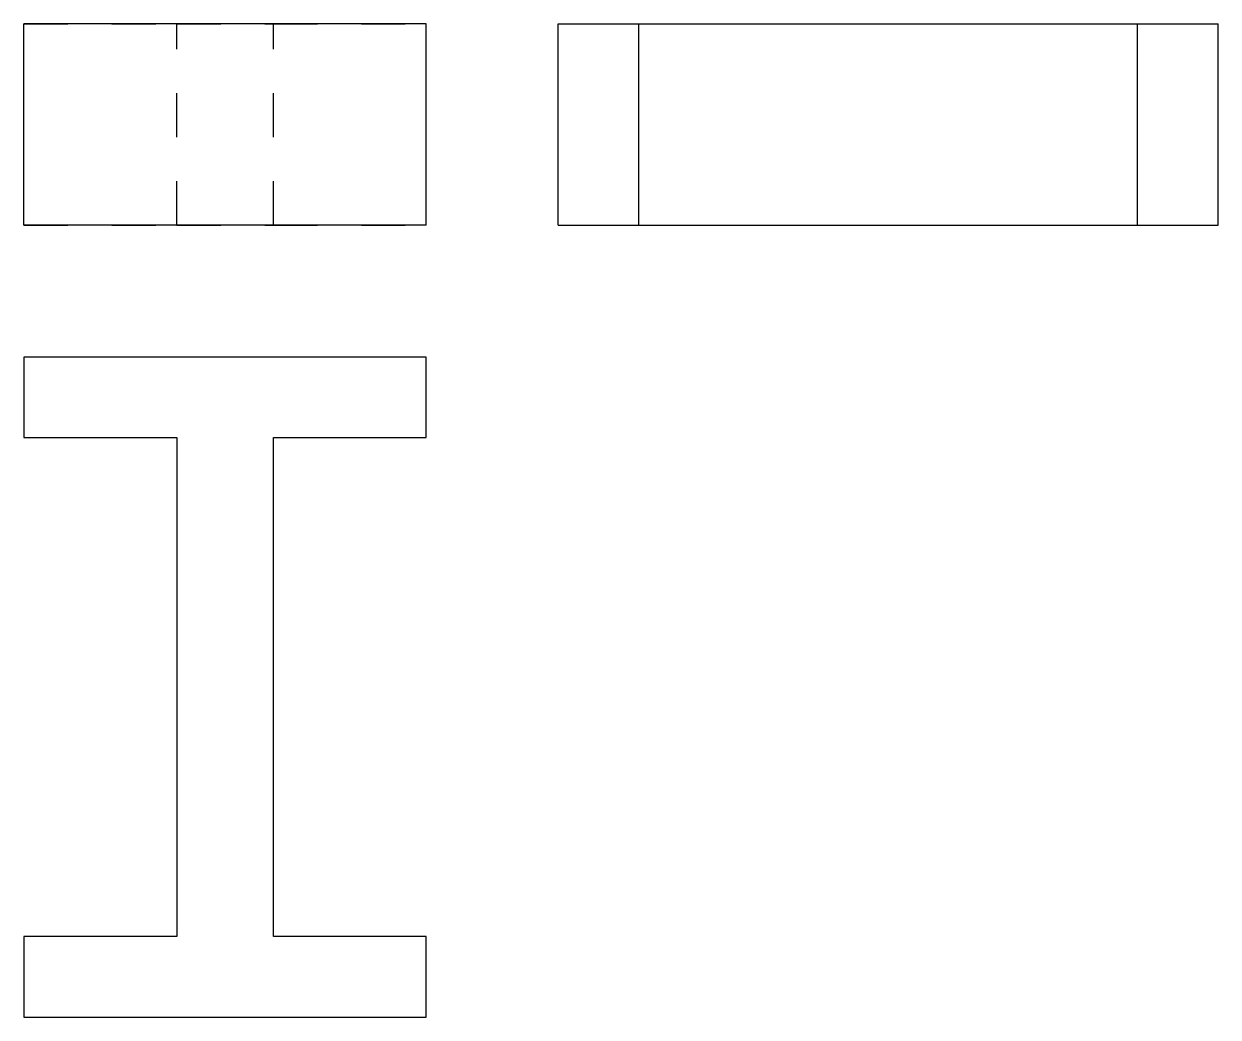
# Model space of a CAD drawing. Extents: x 0 to 2.71, y 0 to 2.26.
import ezdxf

# ---------------------------------------------------------------- set-up
doc = ezdxf.new("R2010")
doc.units = 0
doc.linetypes.add('HIDDEN', pattern=[0.075, 0.050025, -0.024975])
for name, color, linetype in [('FRONT', 7, 'CONTINUOUS'), ('FRONT_HID', 7, 'HIDDEN'), ('LEFT', 7, 'CONTINUOUS'), ('TOP', 7, 'CONTINUOUS')]:
    doc.layers.add(name, color=color, linetype=linetype)

msp = doc.modelspace()

# ---------------------------------------------------------------- linework, layer by layer
at = {"layer": 'FRONT'}
for p, q in [((0.914634, 2.257317), (0, 2.257317)), ((0, 1.8), (0, 2.257317)), ((0.914634, 1.8), (0.914634, 2.257317)), ((0.914634, 1.8), (0, 1.8))]:
    msp.add_line(p, q, dxfattribs=at)
at = {"layer": 'FRONT_HID', "linetype": 'HIDDEN'}
for p, q in [((0.347561, 2.257317), (0, 2.257317)), ((0, 2.257317), (0.347561, 2.257317)), ((0.567073, 2.257317), (0.347561, 2.257317)), ((0.347561, 2.257317), (0.567073, 2.257317)), ((0.347561, 1.8), (0.347561, 2.257317)), ((0.347561, 1.8), (0.347561, 2.257317)), ((0.567073, 1.8), (0.567073, 2.257317)), ((0.567073, 1.8), (0.567073, 2.257317)), ((0.914634, 2.257317), (0.567073, 2.257317)), ((0.567073, 2.257317), (0.914634, 2.257317)), ((0.347561, 1.8), (0, 1.8)), ((0, 1.8), (0.347561, 1.8)), ((0.567073, 1.8), (0.347561, 1.8)), ((0.347561, 1.8), (0.567073, 1.8)), ((0.914634, 1.8), (0.567073, 1.8)), ((0.567073, 1.8), (0.914634, 1.8))]:
    msp.add_line(p, q, dxfattribs=at)
at = {"layer": 'LEFT'}
for p, q in [((1.214634, 2.257317), (1.397561, 2.257317)), ((1.214634, 1.8), (1.214634, 2.257317)), ((1.397561, 2.257317), (2.531707, 2.257317)), ((1.397561, 1.8), (1.397561, 2.257317)), ((2.531707, 2.257317), (2.714634, 2.257317)), ((2.531707, 1.8), (2.531707, 2.257317)), ((2.714634, 1.8), (2.714634, 2.257317)), ((1.214634, 1.8), (1.397561, 1.8)), ((1.397561, 1.8), (2.531707, 1.8)), ((2.531707, 1.8), (2.714634, 1.8))]:
    msp.add_line(p, q, dxfattribs=at)
at = {"layer": 'TOP'}
for p, q in [((0.914634, 1.5), (0, 1.5)), ((0, 1.5), (0, 1.317073)), ((0.914634, 1.317073), (0.914634, 1.5)), ((0, 1.317073), (0.347561, 1.317073)), ((0.347561, 1.317073), (0.347561, 0.182927)), ((0.567073, 0.182927), (0.567073, 1.317073)), ((0.567073, 1.317073), (0.914634, 1.317073)), ((0.347561, 0.182927), (0, 0.182927)), ((0, 0.182927), (0, 0)), ((0.914634, 0.182927), (0.567073, 0.182927)), ((0.914634, 0), (0.914634, 0.182927)), ((0, 0), (0.914634, 0))]:
    msp.add_line(p, q, dxfattribs=at)

doc.saveas('drawing.dxf')
